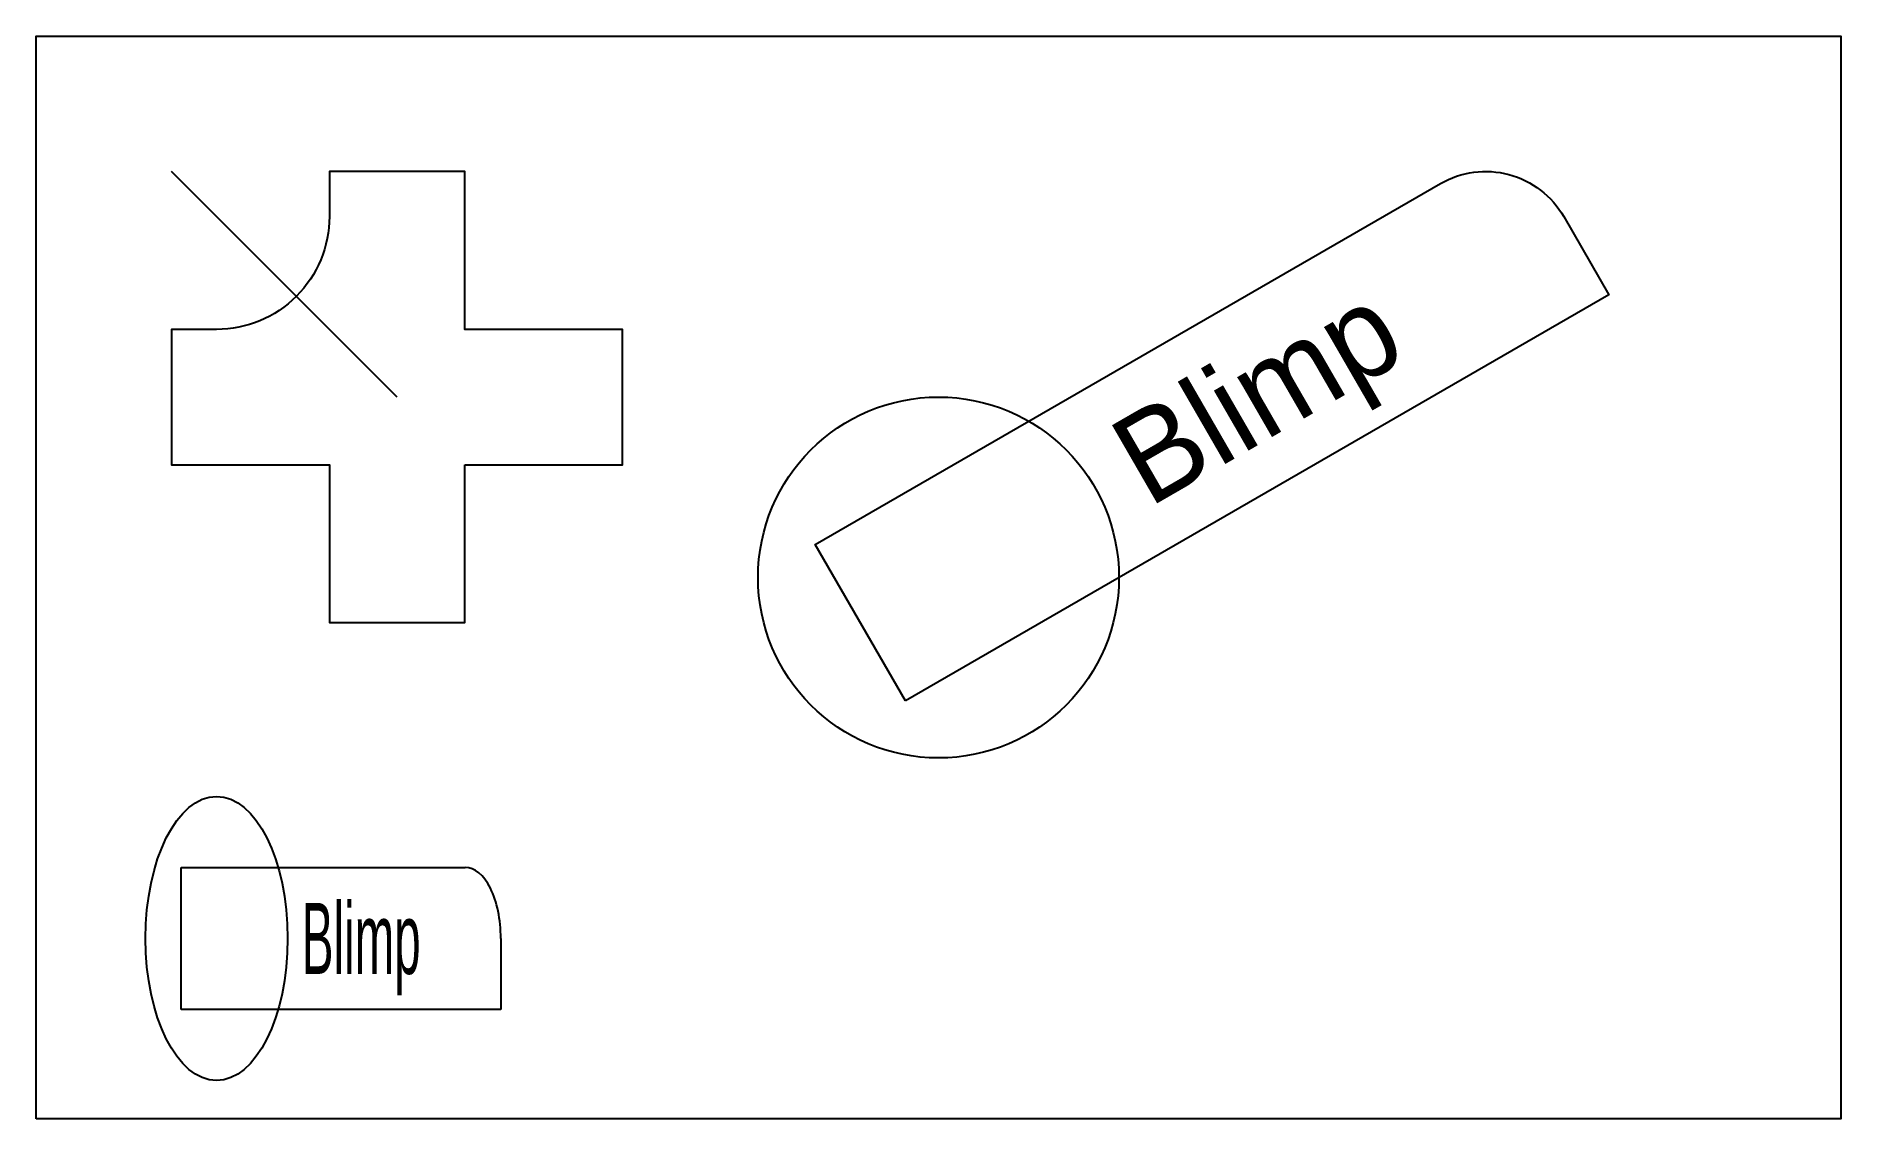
# Model space of a CAD drawing. Header units: inches. Extents: x 0 to 200, y 0 to 120.
import ezdxf

# ---------------------------------------------------------------- set-up
doc = ezdxf.new("R2010")
doc.units = ezdxf.units.IN
doc.header["$MEASUREMENT"] = 0
doc.layers.get('0').update_dxf_attribs({"color": 250, "linetype": 'CONTINUOUS'})

# ---------------------------------------------------------------- blocks, each defined once
blk = doc.blocks.new('Blimp')
blk.add_lwpolyline([(-0.1969, -0.1969), (-0.1969, 0.1969), (1.378, 0.1969, -0.414214), (1.5748, 0), (1.5748, -0.1969)], format="xyb", close=True)
at = {"color": 0, "linetype": 'BYBLOCK'}
blk.add_circle((0, 0), 0.3937, dxfattribs=at)
blk.add_text('Blimp', height=0.19685, dxfattribs=at).set_placement((0.4724, -0.0984))
blk = doc.blocks.new('Cross')
at = {"color": 0, "linetype": 'BYBLOCK'}
blk.add_line((0, 0), (-0.3937, 0.3937), dxfattribs=at)
blk.add_lwpolyline([(0.1181, -0.1181), (0.3937, -0.1181), (0.3937, 0.1181), (0.1181, 0.1181), (0.1181, 0.3937), (-0.1181, 0.3937), (-0.1181, 0.315, -0.414214), (-0.315, 0.1181), (-0.3937, 0.1181), (-0.3937, -0.1181), (-0.1181, -0.1181), (-0.1181, -0.3937), (0.1181, -0.3937)], format="xyb", close=True)

msp = doc.modelspace()

# ---------------------------------------------------------------- linework, layer by layer
msp.add_lwpolyline([(0, 0), (0, 120), (200, 120), (200, 0)], close=True)

# ---------------------------------------------------------------- block references
at = {"xscale": 50.8, "yscale": 50.8, "rotation": 30}
msp.add_blockref('Blimp', (100, 60), dxfattribs=at)
for name, p, xscale, yscale in [('Cross', (40, 80), 63.5, 63.5), ('Blimp', (20, 20), 20, 40)]:
    msp.add_blockref(name, p, dxfattribs=dict(xscale=xscale, yscale=yscale))

doc.saveas('drawing.dxf')
